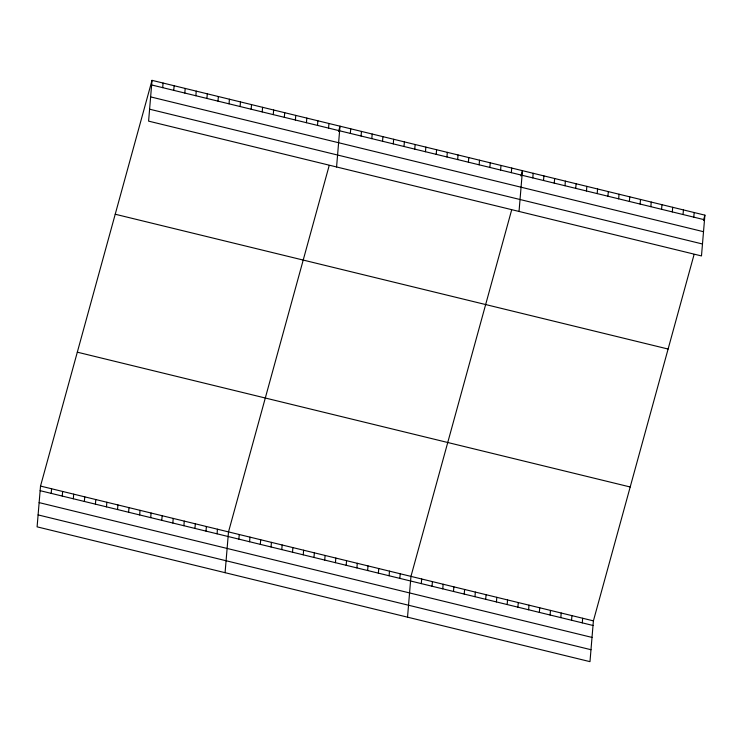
<?xml version="1.0" encoding="UTF-8"?>
<svg xmlns="http://www.w3.org/2000/svg" width="742" height="742" viewBox="0 0 742 742"><rect width="100%" height="100%" fill="white"/><g stroke="black" fill="none" stroke-linecap="round" stroke-linejoin="round"><path stroke-width="1.11" d="M152.017 80.349L148.595 121.131L701.478 255.934L704.9 215.152L152.017 80.349L40.522 486.066L37.1 526.848L589.983 661.651L593.405 620.868L694.095 254.469M51.198 493.374L51.578 488.765M62.254 496.073L62.643 491.454M73.31 498.763L73.699 494.153M84.365 501.462L84.755 496.852M95.421 504.161L95.811 499.542M106.486 506.851L106.867 502.241M117.542 509.55L117.932 504.94M162.693 87.658L163.082 83.048M128.598 512.249L128.987 507.63M173.749 90.357L174.138 85.738M139.654 514.939L140.043 510.329M184.804 93.047L185.194 88.437M150.709 517.638L151.099 513.028M195.86 95.746L196.25 91.136M161.775 520.337L162.155 515.727M206.925 98.445L207.306 93.826M172.83 523.027L173.22 518.417M217.981 101.135L218.371 96.525M183.886 525.726L184.276 521.116M229.037 103.834L229.426 99.224M194.942 528.425L195.332 523.815M240.093 106.533L240.482 101.914M205.998 531.114L206.387 526.505M251.148 109.222L251.538 104.613M217.063 533.813L217.443 529.204M262.214 111.921L262.594 107.312M225.076 572.685L228.508 531.903L329.198 165.494M273.269 114.62L273.65 110.001M238.85 539.128L239.239 534.518M284.325 117.31L284.715 112.701M249.581 541.743L249.971 537.134M295.381 120.009L295.77 115.4M260.312 544.359L260.702 539.749M306.437 122.708L306.826 118.089M271.043 546.975L271.433 542.365M281.774 549.59L282.164 544.98M317.493 125.398L317.882 120.788M292.515 552.215L292.895 547.596M328.558 128.097L328.938 123.487M303.246 554.831L303.626 550.212M336.571 166.969L340.003 126.177L338.538 131.492M313.977 557.446L314.367 552.836M350.345 133.412L350.734 128.802M324.708 560.062L325.098 555.452M361.076 136.027L361.465 131.417M335.44 562.677L335.829 558.067M371.807 138.643L372.196 134.033M346.171 565.293L346.56 560.683M382.538 141.258L382.928 136.649M356.902 567.908L357.292 563.299M393.279 143.874L393.659 139.264M367.633 570.524L368.023 565.914M404.01 146.489L404.39 141.88M378.374 573.149L378.754 568.53M414.741 149.114L415.13 144.495M389.105 575.764L389.485 571.145M425.472 151.73L425.862 147.111M399.836 578.38L400.226 573.77M436.203 154.345L436.593 149.736M407.525 617.168L410.957 576.386L511.646 209.977M446.934 156.961L447.324 152.351M421.298 583.611L421.688 579.001M457.666 159.576L458.055 154.967M432.029 586.226L432.419 581.617M468.397 162.192L468.786 157.582M442.761 588.842L443.15 584.232M479.137 164.807L479.517 160.198M453.492 591.457L453.881 586.848M489.868 167.423L490.249 162.813M464.232 594.082L464.613 589.463M500.6 170.048L500.989 165.429M474.963 596.698L475.344 592.079M511.331 172.663L511.72 168.044M485.695 599.313L486.084 594.704M519.029 211.451L522.451 170.669L520.986 175.975M496.426 601.929L496.815 597.319M532.793 177.895L533.183 173.285M507.157 604.544L507.547 599.935M543.524 180.51L543.914 175.9M517.888 607.16L518.278 602.55M554.255 183.126L554.645 178.516M528.619 609.776L529.009 605.166M564.996 185.741L565.376 181.131M539.351 612.4L539.74 607.781M575.727 188.357L576.107 183.747M550.091 615.016L550.471 610.397M586.458 190.982L586.848 186.363M560.822 617.632L561.212 613.013M597.189 193.597L597.579 188.978M571.553 620.247L571.943 615.637M607.921 196.213L608.31 191.603M582.284 622.863L582.674 618.253M618.652 198.828L619.041 194.219M629.383 201.444L629.773 196.834M640.114 204.059L640.504 199.45M650.855 206.675L651.235 202.065M661.586 209.29L661.966 204.681M672.317 211.915L672.706 207.296M683.048 214.531L683.438 209.912M693.779 217.146L694.169 212.537M703.444 220.467L704.9 215.152M151.637 84.959L704.51 219.762M150.635 96.896L703.509 231.699M149.596 109.195L702.479 243.997M115.223 214.234L668.106 349.037M77.316 352.181L630.199 486.984M40.522 486.066L593.405 620.868M40.133 490.675L593.016 625.478M39.131 502.612L592.014 637.415M38.102 514.911L590.984 649.714"/></g></svg>
